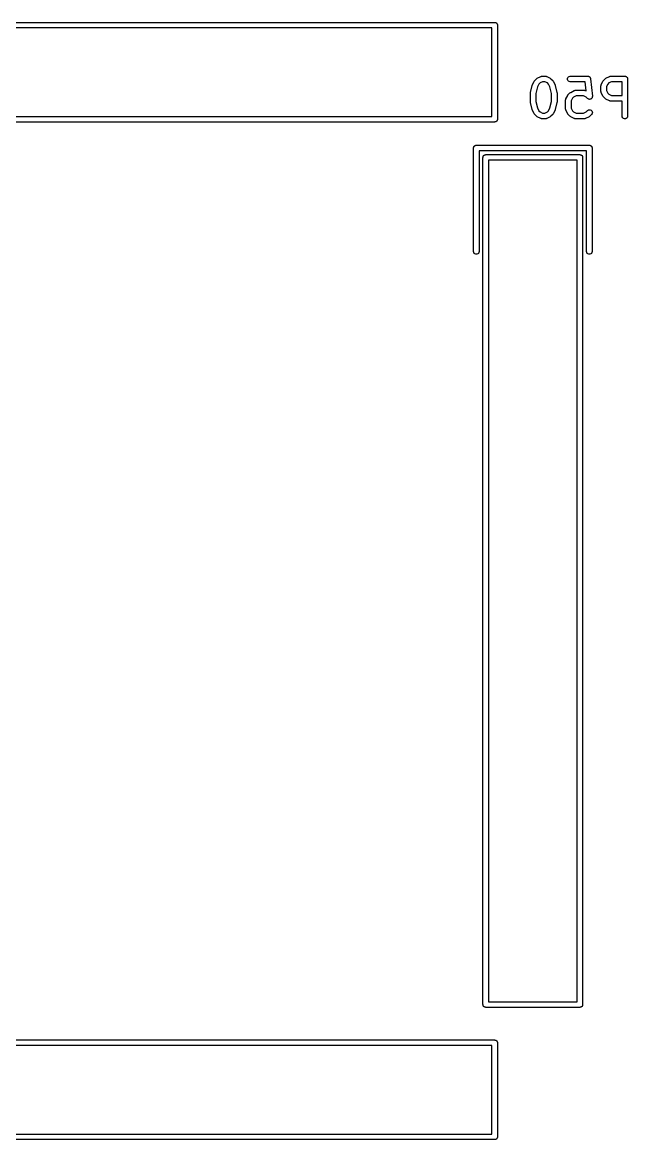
# Model space of a CAD drawing. Extents: x -1.4 to 31.3, y -0.3 to 31.7.
# Drawn here: x 14.95 to 31.29, y -0.07 to 30.07 of the extents above; entities that cross this region are included whole.
import ezdxf

# ---------------------------------------------------------------- set-up
doc = ezdxf.new("R2010")
doc.units = 0
doc.header["$MEASUREMENT"] = 0
doc.layers.add('BLACK', color=7, linetype='CONTINUOUS')

msp = doc.modelspace()

# ---------------------------------------------------------------- linework, layer by layer
at = {"layer": 'Black'}
for p, q in [((2.3, 30.075), (27.7, 30.075)), ((27.625, 29.925), (2.375, 29.925)), ((27.625, 27.535), (27.625, 29.925)), ((27.7, 30.075), (27.7065, 30.0739)), ((27.7065, 30.0739), (27.713, 30.0739)), ((27.713, 30.0739), (27.7192, 30.0716)), ((27.7192, 30.0716), (27.7257, 30.0705)), ((27.7257, 30.0705), (27.7313, 30.0672)), ((27.7313, 30.0672), (27.7375, 30.065)), ((27.7375, 30.065), (27.7425, 30.0607)), ((27.7425, 30.0607), (27.7482, 30.0575)), ((27.7482, 30.0575), (27.7524, 30.0524)), ((27.7524, 30.0524), (27.7575, 30.0482)), ((27.7575, 30.0482), (27.7607, 30.0425)), ((27.7607, 30.0425), (27.765, 30.0375)), ((27.765, 30.0375), (27.7672, 30.0313)), ((27.7672, 30.0313), (27.7705, 30.0257)), ((27.7705, 30.0257), (27.7716, 30.0192)), ((27.7716, 30.0192), (27.7739, 30.013)), ((27.7739, 30.013), (27.7739, 30.0065)), ((27.7739, 30.0065), (27.775, 30)), ((27.775, 30), (27.775, 27.46)), ((28.6653, 28.1849), (28.713, 28.3753)), ((28.713, 28.3753), (28.7163, 28.3828)), ((28.7163, 28.3828), (28.7186, 28.3907)), ((28.7186, 28.3907), (28.7663, 28.4859)), ((28.7663, 28.4859), (28.7734, 28.4956)), ((28.7734, 28.4956), (28.7803, 28.5054)), ((28.7803, 28.5054), (28.8279, 28.553)), ((28.8279, 28.553), (28.8378, 28.5599)), ((28.8378, 28.5599), (28.8474, 28.5671)), ((28.8474, 28.5671), (28.9426, 28.6147)), ((28.895, 28.408), (28.8565, 28.331)), ((28.9254, 28.4384), (28.895, 28.408)), ((28.9939, 28.4726), (28.9254, 28.4384)), ((28.9426, 28.6147), (28.9468, 28.6159)), ((28.9468, 28.6159), (28.9505, 28.6181)), ((28.9505, 28.6181), (28.9592, 28.6196)), ((28.9592, 28.6196), (28.9676, 28.6221)), ((28.9676, 28.6221), (28.9719, 28.6219)), ((28.9719, 28.6219), (28.9762, 28.6226)), ((28.9762, 28.6226), (29.0714, 28.6226)), ((29.0537, 28.4726), (28.9939, 28.4726)), ((29.1222, 28.4384), (29.0537, 28.4726)), ((29.0714, 28.6226), (29.0757, 28.6219)), ((29.0757, 28.6219), (29.08, 28.6221)), ((29.08, 28.6221), (29.0884, 28.6196)), ((29.0884, 28.6196), (29.0971, 28.6181)), ((29.0971, 28.6181), (29.1008, 28.6159)), ((29.1008, 28.6159), (29.105, 28.6147)), ((29.105, 28.6147), (29.2002, 28.5671)), ((29.1526, 28.408), (29.1222, 28.4384)), ((29.1911, 28.331), (29.1526, 28.408)), ((29.2002, 28.5671), (29.2099, 28.5599)), ((29.2099, 28.5599), (29.2197, 28.553)), ((29.2197, 28.553), (29.2673, 28.5054)), ((29.2673, 28.5054), (29.2742, 28.4956)), ((29.2742, 28.4956), (29.2814, 28.4859)), ((29.2814, 28.4859), (29.329, 28.3907)), ((29.329, 28.3907), (29.3313, 28.3828)), ((29.3313, 28.3828), (29.3347, 28.3753)), ((29.3347, 28.3753), (29.3823, 28.1849)), ((29.6642, 28.5606), (29.6731, 28.5851)), ((29.6642, 28.5346), (29.6642, 28.5606)), ((29.6731, 28.5101), (29.6642, 28.5346)), ((29.6731, 28.5851), (29.6899, 28.6051)), ((29.6899, 28.4902), (29.6731, 28.5101)), ((29.6899, 28.6051), (29.7124, 28.6181)), ((29.7124, 28.4771), (29.6899, 28.4902)), ((29.7124, 28.6181), (29.7381, 28.6226)), ((29.7381, 28.4726), (29.7124, 28.4771)), ((29.7381, 28.6226), (30.2143, 28.6226)), ((30.1464, 28.4726), (29.7381, 28.4726)), ((30.1712, 28.2244), (30.1464, 28.4726)), ((30.2143, 28.6226), (30.2171, 28.6221)), ((30.2171, 28.6221), (30.2199, 28.6224)), ((30.2199, 28.6224), (30.2298, 28.6199)), ((30.2298, 28.6199), (30.2399, 28.6181)), ((30.2399, 28.6181), (30.2424, 28.6167)), ((30.2424, 28.6167), (30.2451, 28.616)), ((30.2451, 28.616), (30.2536, 28.6102)), ((30.2536, 28.6102), (30.2625, 28.6051)), ((30.2625, 28.6051), (30.2643, 28.6029)), ((30.2643, 28.6029), (30.2667, 28.6013)), ((30.2667, 28.6013), (30.2726, 28.593)), ((30.2726, 28.593), (30.2792, 28.5851)), ((30.2792, 28.5851), (30.2802, 28.5825)), ((30.2802, 28.5825), (30.2819, 28.5802)), ((30.2819, 28.5802), (30.2846, 28.5703)), ((30.2846, 28.5703), (30.2881, 28.5606)), ((30.2881, 28.5606), (30.2881, 28.5578)), ((30.2881, 28.5578), (30.2889, 28.5551)), ((30.2889, 28.5551), (30.3365, 28.0789)), ((30.5679, 28.3571), (30.5686, 28.3614)), ((30.5679, 28.2143), (30.5679, 28.3571)), ((30.5683, 28.3657), (30.5709, 28.3741)), ((30.5686, 28.3614), (30.5683, 28.3657)), ((30.5709, 28.3741), (30.5724, 28.3828)), ((30.5724, 28.3828), (30.5745, 28.3865)), ((30.5745, 28.3865), (30.5758, 28.3907)), ((30.5758, 28.3907), (30.6234, 28.4859)), ((30.6234, 28.4859), (30.6306, 28.4956)), ((30.6306, 28.4956), (30.6374, 28.5054)), ((30.6374, 28.5054), (30.6851, 28.553)), ((30.6851, 28.553), (30.6949, 28.5599)), ((30.6949, 28.5599), (30.7046, 28.5671)), ((30.7046, 28.5671), (30.7998, 28.6147)), ((30.7521, 28.408), (30.7179, 28.3394)), ((30.7825, 28.4384), (30.7521, 28.408)), ((30.851, 28.4726), (30.7825, 28.4384)), ((30.7998, 28.6147), (30.8039, 28.6159)), ((30.8039, 28.6159), (30.8077, 28.6181)), ((30.8077, 28.6181), (30.8163, 28.6196)), ((30.8163, 28.6196), (30.8248, 28.6221)), ((30.8248, 28.6221), (30.8291, 28.6219)), ((30.8291, 28.6219), (30.8333, 28.6226)), ((30.8333, 28.6226), (31.2143, 28.6226)), ((31.1393, 28.4726), (30.851, 28.4726)), ((31.1393, 28.0988), (31.1393, 28.4726)), ((31.2143, 28.6226), (31.2207, 28.6215)), ((31.2207, 28.6215), (31.2273, 28.6215)), ((31.2273, 28.6215), (31.2335, 28.6192)), ((31.2335, 28.6192), (31.2399, 28.6181)), ((31.2399, 28.6181), (31.2456, 28.6148)), ((31.2456, 28.6148), (31.2518, 28.6126)), ((31.2518, 28.6126), (31.2568, 28.6084)), ((31.2568, 28.6084), (31.2625, 28.6051)), ((31.2625, 28.6051), (31.2667, 28.6)), ((31.2667, 28.6), (31.2717, 28.5958)), ((31.2717, 28.5958), (31.275, 28.5901)), ((31.275, 28.5901), (31.2792, 28.5851)), ((31.2792, 28.5851), (31.2815, 28.579)), ((31.2815, 28.579), (31.2848, 28.5733)), ((31.2848, 28.5733), (31.2859, 28.5668)), ((31.2859, 28.5668), (31.2881, 28.5606)), ((31.2881, 28.5606), (31.2881, 28.5541)), ((31.2881, 28.5541), (31.2893, 28.5476)), ((31.2893, 28.5476), (31.2893, 27.5476)), ((28.6631, 28.1667), (28.6647, 28.1757)), ((28.6631, 27.9286), (28.6631, 28.1667)), ((28.6647, 28.1757), (28.6653, 28.1849)), ((28.8565, 28.331), (28.8131, 28.1574)), ((28.8131, 28.1574), (28.8131, 27.9378)), ((29.2345, 28.1574), (29.1911, 28.331)), ((29.2345, 27.9378), (29.2345, 28.1574)), ((29.3823, 28.1849), (29.3829, 28.1757)), ((29.3829, 28.1757), (29.3845, 28.1667)), ((29.3845, 28.1667), (29.3845, 27.9286)), ((29.6234, 28.0097), (29.671, 28.105)), ((29.671, 28.105), (29.6782, 28.1146)), ((29.6782, 28.1146), (29.6851, 28.1245)), ((29.6851, 28.1245), (29.7327, 28.1721)), ((29.7327, 28.1721), (29.7425, 28.179)), ((29.7425, 28.179), (29.7522, 28.1861)), ((29.7522, 28.1861), (29.8474, 28.2337)), ((29.8301, 28.0574), (29.7997, 28.027)), ((29.8987, 28.0917), (29.8301, 28.0574)), ((29.8474, 28.2337), (29.8516, 28.235)), ((29.8516, 28.235), (29.8553, 28.2371)), ((29.8553, 28.2371), (29.864, 28.2387)), ((29.864, 28.2387), (29.8724, 28.2412)), ((29.8724, 28.2412), (29.8767, 28.2409)), ((29.8767, 28.2409), (29.881, 28.2417)), ((29.881, 28.2417), (30.119, 28.2417)), ((30.1013, 28.0917), (29.8987, 28.0917)), ((30.1699, 28.0574), (30.1013, 28.0917)), ((30.119, 28.2417), (30.1233, 28.2409)), ((30.1233, 28.2409), (30.1276, 28.2412)), ((30.1276, 28.2412), (30.136, 28.2387)), ((30.136, 28.2387), (30.1447, 28.2371)), ((30.1447, 28.2371), (30.1484, 28.235)), ((30.1484, 28.235), (30.1526, 28.2337)), ((30.1526, 28.2337), (30.1712, 28.2244)), ((30.2089, 28.0184), (30.1699, 28.0574)), ((30.329, 28.0406), (30.3239, 28.0292)), ((30.3343, 28.052), (30.329, 28.0406)), ((30.3344, 28.0525), (30.3343, 28.052)), ((30.3346, 28.0529), (30.3344, 28.0525)), ((30.3355, 28.0655), (30.3346, 28.0529)), ((30.3366, 28.078), (30.3355, 28.0655)), ((30.3365, 28.0789), (30.3365, 28.0784)), ((30.3365, 28.0784), (30.3366, 28.078)), ((30.5686, 28.21), (30.5679, 28.2143)), ((30.5683, 28.2057), (30.5686, 28.21)), ((30.5709, 28.1973), (30.5683, 28.2057)), ((30.5724, 28.1886), (30.5709, 28.1973)), ((30.5745, 28.1849), (30.5724, 28.1886)), ((30.5758, 28.1807), (30.5745, 28.1849)), ((30.6234, 28.0855), (30.5758, 28.1807)), ((30.6306, 28.0758), (30.6234, 28.0855)), ((30.6374, 28.066), (30.6306, 28.0758)), ((30.6851, 28.0184), (30.6374, 28.066)), ((30.7179, 28.3394), (30.7179, 28.232)), ((30.7179, 28.232), (30.7521, 28.1635)), ((30.7521, 28.1635), (30.7825, 28.1331)), ((30.7825, 28.1331), (30.851, 28.0988)), ((30.851, 28.0988), (31.1393, 28.0988)), ((28.6647, 27.9195), (28.6631, 27.9286)), ((28.6653, 27.9104), (28.6647, 27.9195)), ((28.713, 27.7199), (28.6653, 27.9104)), ((28.8131, 27.9378), (28.8565, 27.7643)), ((28.8565, 27.7643), (28.895, 27.6873)), ((29.1526, 27.6873), (29.1911, 27.7643)), ((29.1911, 27.7643), (29.2345, 27.9378)), ((29.3823, 27.9104), (29.3347, 27.7199)), ((29.3829, 27.9195), (29.3823, 27.9104)), ((29.3845, 27.9286), (29.3829, 27.9195)), ((29.6155, 27.9762), (29.6162, 27.9804)), ((29.6155, 27.7381), (29.6155, 27.9762)), ((29.6162, 27.7338), (29.6155, 27.7381)), ((29.616, 27.9848), (29.6185, 27.9932)), ((29.6162, 27.9804), (29.616, 27.9848)), ((29.6185, 27.9932), (29.62, 28.0018)), ((29.62, 28.0018), (29.6222, 28.0056)), ((29.6222, 28.0056), (29.6234, 28.0097)), ((29.7997, 28.027), (29.7655, 27.9585)), ((29.7655, 27.9585), (29.7655, 27.7558)), ((29.7655, 27.7558), (29.7997, 27.6873)), ((30.2093, 28.0181), (30.2089, 28.0184)), ((30.2095, 28.0177), (30.2093, 28.0181)), ((30.2199, 28.0107), (30.2095, 28.0177)), ((30.2302, 28.0035), (30.2199, 28.0107)), ((30.2307, 28.0033), (30.2302, 28.0035)), ((30.2311, 28.0031), (30.2307, 28.0033)), ((30.2433, 28), (30.2311, 28.0031)), ((30.2554, 27.9967), (30.2433, 28)), ((30.2558, 27.9968), (30.2554, 27.9967)), ((30.2563, 27.9966), (30.2558, 27.9968)), ((30.2688, 27.9979), (30.2563, 27.9966)), ((30.2813, 27.999), (30.2688, 27.9979)), ((30.2817, 27.9992), (30.2813, 27.999)), ((30.2822, 27.9992), (30.2817, 27.9992)), ((30.2935, 28.0047), (30.2822, 27.9992)), ((30.3049, 28.01), (30.2935, 28.0047)), ((30.3053, 28.0103), (30.3049, 28.01)), ((30.3057, 28.0105), (30.3053, 28.0103)), ((30.3144, 28.0195), (30.3057, 28.0105)), ((30.3233, 28.0284), (30.3144, 28.0195)), ((30.3235, 28.0288), (30.3233, 28.0284)), ((30.3239, 28.0292), (30.3235, 28.0288)), ((30.6949, 28.0115), (30.6851, 28.0184)), ((30.7046, 28.0043), (30.6949, 28.0115)), ((30.7998, 27.9567), (30.7046, 28.0043)), ((30.8039, 27.9555), (30.7998, 27.9567)), ((30.8077, 27.9533), (30.8039, 27.9555)), ((30.8163, 27.9518), (30.8077, 27.9533)), ((30.8248, 27.9493), (30.8163, 27.9518)), ((30.8291, 27.9496), (30.8248, 27.9493)), ((30.8333, 27.9488), (30.8291, 27.9496)), ((31.1393, 27.9488), (30.8333, 27.9488)), ((31.1393, 27.5476), (31.1393, 27.9488)), ((2.375, 27.535), (27.625, 27.535)), ((27.7716, 27.4408), (27.7705, 27.4343)), ((27.7739, 27.447), (27.7716, 27.4408)), ((27.775, 27.46), (27.7739, 27.4535)), ((27.7739, 27.4535), (27.7739, 27.447)), ((28.7163, 27.7124), (28.713, 27.7199)), ((28.7186, 27.7046), (28.7163, 27.7124)), ((28.7663, 27.6093), (28.7186, 27.7046)), ((28.7734, 27.5997), (28.7663, 27.6093)), ((28.7803, 27.5898), (28.7734, 27.5997)), ((28.8279, 27.5422), (28.7803, 27.5898)), ((28.8378, 27.5353), (28.8279, 27.5422)), ((28.8474, 27.5282), (28.8378, 27.5353)), ((28.9426, 27.4805), (28.8474, 27.5282)), ((28.895, 27.6873), (28.9254, 27.6569)), ((28.9254, 27.6569), (28.9939, 27.6226)), ((28.9468, 27.4793), (28.9426, 27.4805)), ((28.9505, 27.4771), (28.9468, 27.4793)), ((28.9592, 27.4756), (28.9505, 27.4771)), ((28.9676, 27.4731), (28.9592, 27.4756)), ((28.9719, 27.4734), (28.9676, 27.4731)), ((28.9762, 27.4726), (28.9719, 27.4734)), ((29.0714, 27.4726), (28.9762, 27.4726)), ((28.9939, 27.6226), (29.0537, 27.6226)), ((29.0537, 27.6226), (29.1222, 27.6569)), ((29.0757, 27.4734), (29.0714, 27.4726)), ((29.08, 27.4731), (29.0757, 27.4734)), ((29.0884, 27.4756), (29.08, 27.4731)), ((29.0971, 27.4771), (29.0884, 27.4756)), ((29.1008, 27.4793), (29.0971, 27.4771)), ((29.105, 27.4805), (29.1008, 27.4793)), ((29.2002, 27.5282), (29.105, 27.4805)), ((29.1222, 27.6569), (29.1526, 27.6873)), ((29.2099, 27.5353), (29.2002, 27.5282)), ((29.2197, 27.5422), (29.2099, 27.5353)), ((29.2673, 27.5898), (29.2197, 27.5422)), ((29.2742, 27.5997), (29.2673, 27.5898)), ((29.2814, 27.6093), (29.2742, 27.5997)), ((29.329, 27.7046), (29.2814, 27.6093)), ((29.3313, 27.7124), (29.329, 27.7046)), ((29.3347, 27.7199), (29.3313, 27.7124)), ((29.616, 27.7295), (29.6162, 27.7338)), ((29.6185, 27.7211), (29.616, 27.7295)), ((29.62, 27.7124), (29.6185, 27.7211)), ((29.6222, 27.7087), (29.62, 27.7124)), ((29.6234, 27.7046), (29.6222, 27.7087)), ((29.671, 27.6093), (29.6234, 27.7046)), ((29.6782, 27.5997), (29.671, 27.6093)), ((29.6851, 27.5898), (29.6782, 27.5997)), ((29.7327, 27.5422), (29.6851, 27.5898)), ((29.7425, 27.5353), (29.7327, 27.5422)), ((29.7522, 27.5282), (29.7425, 27.5353)), ((29.8474, 27.4805), (29.7522, 27.5282)), ((29.7997, 27.6873), (29.8301, 27.6569)), ((29.8301, 27.6569), (29.8987, 27.6226)), ((29.8516, 27.4793), (29.8474, 27.4805)), ((29.8553, 27.4771), (29.8516, 27.4793)), ((29.864, 27.4756), (29.8553, 27.4771)), ((29.8724, 27.4731), (29.864, 27.4756)), ((29.8767, 27.4734), (29.8724, 27.4731)), ((29.881, 27.4726), (29.8767, 27.4734)), ((30.119, 27.4726), (29.881, 27.4726)), ((29.8987, 27.6226), (30.1013, 27.6226)), ((30.1013, 27.6226), (30.1699, 27.6569)), ((30.1233, 27.4734), (30.119, 27.4726)), ((30.1276, 27.4731), (30.1233, 27.4734)), ((30.136, 27.4756), (30.1276, 27.4731)), ((30.1447, 27.4771), (30.136, 27.4756)), ((30.1484, 27.4793), (30.1447, 27.4771)), ((30.1526, 27.4805), (30.1484, 27.4793)), ((30.2478, 27.5282), (30.1526, 27.4805)), ((30.1699, 27.6569), (30.2089, 27.6959)), ((30.2089, 27.6959), (30.2302, 27.7108)), ((30.2302, 27.7108), (30.2554, 27.7176)), ((30.2575, 27.5353), (30.2478, 27.5282)), ((30.2554, 27.7176), (30.2813, 27.7153)), ((30.2673, 27.5422), (30.2575, 27.5353)), ((30.3149, 27.5898), (30.2673, 27.5422)), ((30.2813, 27.7153), (30.3049, 27.7043)), ((30.3049, 27.7043), (30.3233, 27.6859)), ((30.3299, 27.6112), (30.3149, 27.5898)), ((30.3233, 27.6859), (30.3343, 27.6623)), ((30.3366, 27.6363), (30.3299, 27.6112)), ((30.3343, 27.6623), (30.3366, 27.6363)), ((31.1438, 27.522), (31.1393, 27.5476)), ((31.1568, 27.4994), (31.1438, 27.522)), ((31.1768, 27.4827), (31.1568, 27.4994)), ((31.2013, 27.4738), (31.1768, 27.4827)), ((31.2273, 27.4738), (31.2013, 27.4738)), ((31.2518, 27.4827), (31.2273, 27.4738)), ((31.2717, 27.4994), (31.2518, 27.4827)), ((31.2848, 27.522), (31.2717, 27.4994)), ((31.2893, 27.5476), (31.2848, 27.522)), ((27.7, 27.385), (2.3, 27.385)), ((27.7065, 27.3861), (27.7, 27.385)), ((27.713, 27.3861), (27.7065, 27.3861)), ((27.7192, 27.3884), (27.713, 27.3861)), ((27.7257, 27.3895), (27.7192, 27.3884)), ((27.7313, 27.3928), (27.7257, 27.3895)), ((27.7375, 27.395), (27.7313, 27.3928)), ((27.7425, 27.3993), (27.7375, 27.395)), ((27.7482, 27.4025), (27.7425, 27.3993)), ((27.7524, 27.4076), (27.7482, 27.4025)), ((27.7575, 27.4118), (27.7524, 27.4076)), ((27.7607, 27.4175), (27.7575, 27.4118)), ((27.765, 27.4225), (27.7607, 27.4175)), ((27.7672, 27.4287), (27.765, 27.4225)), ((27.7705, 27.4343), (27.7672, 27.4287)), ((27.131, 26.684), (27.1321, 26.6905)), ((27.131, 23.89), (27.131, 26.684)), ((27.1321, 26.697), (27.1344, 26.7032)), ((27.1321, 26.6905), (27.1321, 26.697)), ((27.1344, 26.7032), (27.1355, 26.7097)), ((27.1355, 26.7097), (27.1388, 26.7153)), ((27.1388, 26.7153), (27.141, 26.7215)), ((27.141, 26.7215), (27.1453, 26.7265)), ((27.1453, 26.7265), (27.1485, 26.7322)), ((27.1485, 26.7322), (27.1536, 26.7364)), ((27.1536, 26.7364), (27.1578, 26.7415)), ((27.1578, 26.7415), (27.1635, 26.7447)), ((27.1635, 26.7447), (27.1685, 26.749)), ((27.1685, 26.749), (27.1747, 26.7512)), ((27.1747, 26.7512), (27.1803, 26.7545)), ((27.1803, 26.7545), (27.1868, 26.7556)), ((27.1868, 26.7556), (27.193, 26.7579)), ((27.193, 26.7579), (27.1995, 26.7579)), ((27.1995, 26.7579), (27.206, 26.759)), ((27.206, 26.759), (30.254, 26.759)), ((30.179, 26.609), (27.281, 26.609)), ((27.281, 26.609), (27.281, 23.89)), ((30.179, 23.89), (30.179, 26.609)), ((30.254, 26.759), (30.2605, 26.7579)), ((30.2605, 26.7579), (30.267, 26.7579)), ((30.267, 26.7579), (30.2732, 26.7556)), ((30.2732, 26.7556), (30.2797, 26.7545)), ((30.2797, 26.7545), (30.2853, 26.7512)), ((30.2853, 26.7512), (30.2915, 26.749)), ((30.2915, 26.749), (30.2965, 26.7447)), ((30.2965, 26.7447), (30.3022, 26.7415)), ((30.3022, 26.7415), (30.3064, 26.7364)), ((30.3064, 26.7364), (30.3115, 26.7322)), ((30.3115, 26.7322), (30.3147, 26.7265)), ((30.3147, 26.7265), (30.319, 26.7215)), ((30.319, 26.7215), (30.3212, 26.7153)), ((30.3212, 26.7153), (30.3245, 26.7097)), ((30.3245, 26.7097), (30.3256, 26.7032)), ((30.3256, 26.7032), (30.3279, 26.697)), ((30.3279, 26.697), (30.3279, 26.6905)), ((30.3279, 26.6905), (30.329, 26.684)), ((30.329, 26.684), (30.329, 23.89)), ((27.385, 26.43), (27.3861, 26.4365)), ((27.385, 3.57), (27.385, 26.43)), ((27.3861, 26.443), (27.3884, 26.4492)), ((27.3861, 26.4365), (27.3861, 26.443)), ((27.3884, 26.4492), (27.3895, 26.4557)), ((27.3895, 26.4557), (27.3928, 26.4613)), ((27.3928, 26.4613), (27.395, 26.4675)), ((27.395, 26.4675), (27.3993, 26.4725)), ((27.3993, 26.4725), (27.4025, 26.4782)), ((27.4025, 26.4782), (27.4076, 26.4824)), ((27.4076, 26.4824), (27.4118, 26.4875)), ((27.4118, 26.4875), (27.4175, 26.4907)), ((27.4175, 26.4907), (27.4225, 26.495)), ((27.4225, 26.495), (27.4287, 26.4972)), ((27.4287, 26.4972), (27.4343, 26.5005)), ((27.4343, 26.5005), (27.4408, 26.5016)), ((27.4408, 26.5016), (27.447, 26.5039)), ((27.447, 26.5039), (27.4535, 26.5039)), ((27.4535, 26.5039), (27.46, 26.505)), ((27.46, 26.505), (30, 26.505)), ((27.535, 26.355), (27.535, 3.645)), ((29.925, 26.355), (27.535, 26.355)), ((29.925, 3.645), (29.925, 26.355)), ((30, 26.505), (30.0065, 26.5039)), ((30.0065, 26.5039), (30.013, 26.5039)), ((30.013, 26.5039), (30.0192, 26.5016)), ((30.0192, 26.5016), (30.0257, 26.5005)), ((30.0257, 26.5005), (30.0313, 26.4972)), ((30.0313, 26.4972), (30.0375, 26.495)), ((30.0375, 26.495), (30.0425, 26.4907)), ((30.0425, 26.4907), (30.0482, 26.4875)), ((30.0482, 26.4875), (30.0524, 26.4824)), ((30.0524, 26.4824), (30.0575, 26.4782)), ((30.0575, 26.4782), (30.0607, 26.4725)), ((30.0607, 26.4725), (30.065, 26.4675)), ((30.065, 26.4675), (30.0672, 26.4613)), ((30.0672, 26.4613), (30.0705, 26.4557)), ((30.0705, 26.4557), (30.0716, 26.4492)), ((30.0716, 26.4492), (30.0739, 26.443)), ((30.0739, 26.443), (30.0739, 26.4365)), ((30.0739, 26.4365), (30.075, 26.43)), ((30.075, 26.43), (30.075, 3.57)), ((27.1355, 23.8643), (27.131, 23.89)), ((27.1485, 23.8418), (27.1355, 23.8643)), ((27.1685, 23.825), (27.1485, 23.8418)), ((27.193, 23.8161), (27.1685, 23.825)), ((27.2435, 23.825), (27.219, 23.8161)), ((27.2635, 23.8418), (27.2435, 23.825)), ((27.2765, 23.8643), (27.2635, 23.8418)), ((27.281, 23.89), (27.2765, 23.8643)), ((30.1835, 23.8643), (30.179, 23.89)), ((30.1965, 23.8418), (30.1835, 23.8643)), ((30.2165, 23.825), (30.1965, 23.8418)), ((30.241, 23.8161), (30.2165, 23.825)), ((30.2915, 23.825), (30.267, 23.8161)), ((30.3115, 23.8418), (30.2915, 23.825)), ((30.3245, 23.8643), (30.3115, 23.8418)), ((30.329, 23.89), (30.3245, 23.8643)), ((27.219, 23.8161), (27.193, 23.8161)), ((30.267, 23.8161), (30.241, 23.8161)), ((27.535, 3.645), (29.925, 3.645)), ((27.3861, 3.56354), (27.385, 3.57)), ((27.3861, 3.55698), (27.3861, 3.56354)), ((27.3884, 3.55081), (27.3861, 3.55698)), ((27.3895, 3.54435), (27.3884, 3.55081)), ((27.3928, 3.53867), (27.3895, 3.54435)), ((27.395, 3.5325), (27.3928, 3.53867)), ((27.3993, 3.52747), (27.395, 3.5325)), ((27.4025, 3.52179), (27.3993, 3.52747)), ((27.4076, 3.51757), (27.4025, 3.52179)), ((27.4118, 3.51255), (27.4076, 3.51757)), ((27.4175, 3.50927), (27.4118, 3.51255)), ((27.4225, 3.50505), (27.4175, 3.50927)), ((27.4287, 3.5028), (27.4225, 3.50505)), ((27.4343, 3.49952), (27.4287, 3.5028)), ((27.4408, 3.49838), (27.4343, 3.49952)), ((27.447, 3.49614), (27.4408, 3.49838)), ((27.4535, 3.49614), (27.447, 3.49614)), ((27.46, 3.495), (27.4535, 3.49614)), ((30, 3.495), (27.46, 3.495)), ((30.0065, 3.49614), (30, 3.495)), ((30.013, 3.49614), (30.0065, 3.49614)), ((30.0192, 3.49838), (30.013, 3.49614)), ((30.0257, 3.49952), (30.0192, 3.49838)), ((30.0313, 3.5028), (30.0257, 3.49952)), ((30.0375, 3.50505), (30.0313, 3.5028)), ((30.0425, 3.50927), (30.0375, 3.50505)), ((30.0482, 3.51255), (30.0425, 3.50927)), ((30.0524, 3.51757), (30.0482, 3.51255)), ((30.0575, 3.52179), (30.0524, 3.51757)), ((30.0607, 3.52747), (30.0575, 3.52179)), ((30.065, 3.5325), (30.0607, 3.52747)), ((30.0672, 3.53867), (30.065, 3.5325)), ((30.0705, 3.54435), (30.0672, 3.53867)), ((30.0716, 3.55081), (30.0705, 3.54435)), ((30.0739, 3.55698), (30.0716, 3.55081)), ((30.075, 3.57), (30.0739, 3.56354)), ((30.0739, 3.56354), (30.0739, 3.55698)), ((2.3, 2.615), (27.7, 2.615)), ((27.625, 2.465), (2.375, 2.465)), ((27.625, 0.075), (27.625, 2.465)), ((27.7, 2.615), (27.7065, 2.61386)), ((27.7065, 2.61386), (27.713, 2.61386)), ((27.713, 2.61386), (27.7192, 2.61162)), ((27.7192, 2.61162), (27.7257, 2.61048)), ((27.7257, 2.61048), (27.7313, 2.6072)), ((27.7313, 2.6072), (27.7375, 2.60495)), ((27.7375, 2.60495), (27.7425, 2.60073)), ((27.7425, 2.60073), (27.7482, 2.59745)), ((27.7482, 2.59745), (27.7524, 2.59243)), ((27.7524, 2.59243), (27.7575, 2.58821)), ((27.7575, 2.58821), (27.7607, 2.58253)), ((27.7607, 2.58253), (27.765, 2.5775)), ((27.765, 2.5775), (27.7672, 2.57133)), ((27.7672, 2.57133), (27.7705, 2.56565)), ((27.7705, 2.56565), (27.7716, 2.55919)), ((27.7716, 2.55919), (27.7739, 2.55302)), ((27.7739, 2.55302), (27.7739, 2.54646)), ((27.7739, 2.54646), (27.775, 2.54)), ((27.775, 2.54), (27.775, 0)), ((2.375, 0.075), (27.625, 0.075)), ((27.775, 0), (27.7739, -0.00646)), ((27.7, -0.075), (2.3, -0.075)), ((27.7065, -0.073861), (27.7, -0.075)), ((27.713, -0.073861), (27.7065, -0.073861)), ((27.7192, -0.071616), (27.713, -0.073861)), ((27.7257, -0.070477), (27.7192, -0.071616)), ((27.7313, -0.067196), (27.7257, -0.070477)), ((27.7375, -0.064952), (27.7313, -0.067196)), ((27.7425, -0.060734), (27.7375, -0.064952)), ((27.7482, -0.057453), (27.7425, -0.060734)), ((27.7524, -0.052427), (27.7482, -0.057453)), ((27.7575, -0.048209), (27.7524, -0.052427)), ((27.7607, -0.042527), (27.7575, -0.048209)), ((27.765, -0.0375), (27.7607, -0.042527)), ((27.7672, -0.031334), (27.765, -0.0375)), ((27.7705, -0.025652), (27.7672, -0.031334)), ((27.7716, -0.019191), (27.7705, -0.025652)), ((27.7739, -0.013024), (27.7716, -0.019191)), ((27.7739, -0.00646), (27.7739, -0.013024))]:
    msp.add_line(p, q, dxfattribs=at)

doc.saveas('drawing.dxf')
